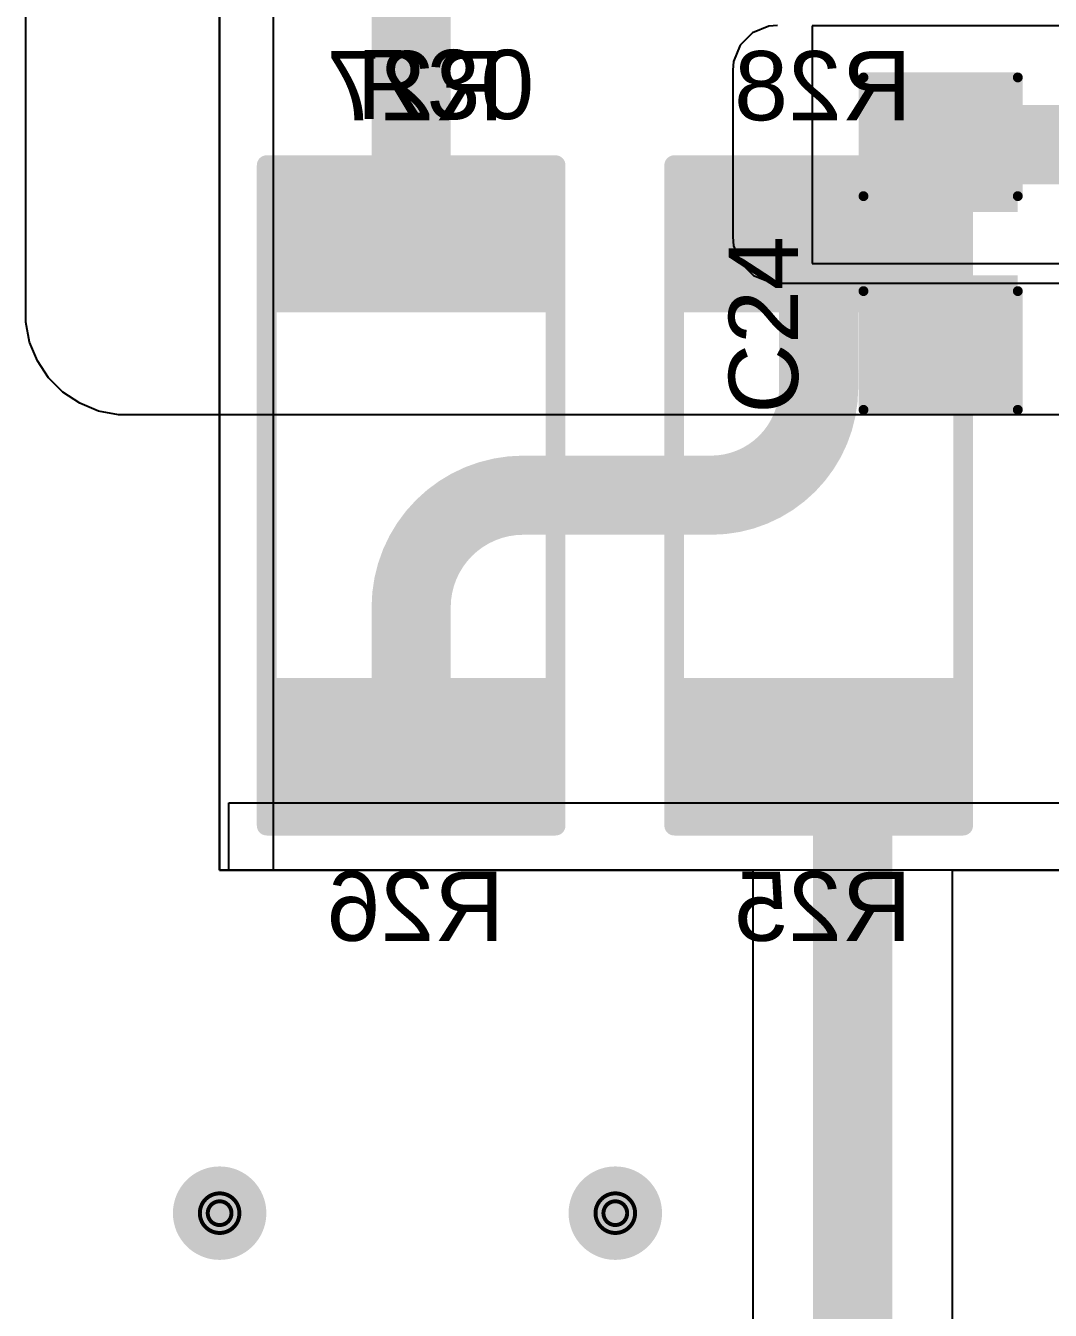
# Model space of a CAD drawing. Header units: inches. Extents: x 0 to 276, y 0 to 124.
# Drawn here: x 36.76 to 49.92, y 31.84 to 48.33 of the extents above; entities that cross this region are included whole.
import ezdxf

# ---------------------------------------------------------------- set-up
doc = ezdxf.new("R2010")
doc.units = ezdxf.units.IN
for name, color, linetype in [('Bottom Layer', 5, 'Continuous'), ('Bottom Overlay', 54, 'Continuous'), ('Bottom Paste', 16, 'Continuous'), ('Bottom Solder', 6, 'Continuous'), ('Drill Drawing', 1, 'Continuous'), ('Top Layer', 1, 'Continuous'), ('Top Overlay', 2, 'Continuous'), ('Top Paste', 8, 'Continuous'), ('Top Solder', 216, 'Continuous'), ('Via Holes', 16, 'Continuous')]:
    doc.layers.add(name, color=color, linetype=linetype)
doc.styles.add('Arial', font='', dxfattribs={"height": 0.2})
doc.styles.get('Arial').set_extended_font_data('Arial')

# ---------------------------------------------------------------- blocks, each defined once
blk = doc.blocks.new('RES_2512_B_27')
at = {"layer": 'Bottom Layer'}
for points in [[(-4.04999825, 1.70000041), (-2.44999891, 1.70000041), (-2.44999891, -1.70000041), (-4.04999825, -1.70000041)], [(2.45000145, 1.70000041), (4.050000789999999, 1.70000041), (4.050000789999999, -1.70000041), (2.45000145, -1.70000041)]]:
    blk.add_hatch(color=5, dxfattribs=at).paths.add_polyline_path(points)
at = {"layer": 'Bottom Paste'}
for points in [[(-4.04999825, 1.70000041), (-2.44999891, 1.70000041), (-2.44999891, -1.70000041), (-4.04999825, -1.70000041)], [(2.45000145, 1.70000041), (4.050000789999999, 1.70000041), (4.050000789999999, -1.70000041), (2.45000145, -1.70000041)]]:
    blk.add_hatch(color=16, dxfattribs=at).paths.add_polyline_path(points)
at = {"layer": 'Bottom Solder'}
for points in [[(-4.15159825, 1.80160041), (-2.34839891, 1.80160041), (-2.34839891, -1.80160041), (-4.15159825, -1.80160041)], [(2.34840145, 1.80160041), (4.15160079, 1.80160041), (4.15160079, -1.80160041), (2.34840145, -1.80160041)]]:
    blk.add_hatch(color=6, dxfattribs=at).paths.add_polyline_path(points)
at = {"layer": 'Bottom Overlay', "const_width": 0.254}
for points in [[(-4.2418, 1.8542), (-4.2418, -1.8542)], [(-4.2418, 1.8542), (4.236557439999999, 1.8542)], [(4.236557439999999, 1.8542), (4.236557439999999, -1.8542)], [(-4.2418, -1.8542), (4.236557439999999, -1.8542)]]:
    blk.add_lwpolyline(points, dxfattribs=at)
at = {"layer": 'Bottom Overlay', "const_width": 0.127}
for points in [[(-4.3053, 1.8542, 1), (-4.1783, 1.8542, 1)], [(-4.3053, 1.8542, 1), (-4.1783, 1.8542, 1)], [(4.17305744, 1.8542, 1), (4.30005744, 1.8542, 1)], [(4.17305744, 1.8542, 1), (4.30005744, 1.8542, 1)], [(-4.3053, -1.8542, 1), (-4.1783, -1.8542, 1)], [(-4.3053, -1.8542, 1), (-4.1783, -1.8542, 1)], [(4.17305744, -1.8542, 1), (4.30005744, -1.8542, 1)], [(4.17305744, -1.8542, 1), (4.30005744, -1.8542, 1)]]:
    blk.add_lwpolyline(points, format="xyb", close=True, dxfattribs=at)
blk = doc.blocks.new('RES_2512_B_28')
at = {"layer": 'Bottom Layer'}
for points in [[(-4.04999825, 1.70000041), (-2.44999891, 1.70000041), (-2.44999891, -1.70000041), (-4.04999825, -1.70000041)], [(2.45000145, 1.70000041), (4.050000789999999, 1.70000041), (4.050000789999999, -1.70000041), (2.45000145, -1.70000041)]]:
    blk.add_hatch(color=5, dxfattribs=at).paths.add_polyline_path(points)
at = {"layer": 'Bottom Paste'}
for points in [[(-4.04999825, 1.70000041), (-2.44999891, 1.70000041), (-2.44999891, -1.70000041), (-4.04999825, -1.70000041)], [(2.45000145, 1.70000041), (4.050000789999999, 1.70000041), (4.050000789999999, -1.70000041), (2.45000145, -1.70000041)]]:
    blk.add_hatch(color=16, dxfattribs=at).paths.add_polyline_path(points)
at = {"layer": 'Bottom Solder'}
for points in [[(-4.15159825, 1.80160041), (-2.34839891, 1.80160041), (-2.34839891, -1.80160041), (-4.15159825, -1.80160041)], [(2.34840145, 1.80160041), (4.15160079, 1.80160041), (4.15160079, -1.80160041), (2.34840145, -1.80160041)]]:
    blk.add_hatch(color=6, dxfattribs=at).paths.add_polyline_path(points)
at = {"layer": 'Bottom Overlay', "const_width": 0.254}
for points in [[(-4.2418, 1.8542), (-4.2418, -1.8542)], [(-4.2418, 1.8542), (4.236557439999999, 1.8542)], [(4.236557439999999, 1.8542), (4.236557439999999, -1.8542)], [(-4.2418, -1.8542), (4.236557439999999, -1.8542)]]:
    blk.add_lwpolyline(points, dxfattribs=at)
at = {"layer": 'Bottom Overlay', "const_width": 0.127}
for points in [[(-4.3053, 1.8542, 1), (-4.1783, 1.8542, 1)], [(-4.3053, 1.8542, 1), (-4.1783, 1.8542, 1)], [(4.17305744, 1.8542, 1), (4.30005744, 1.8542, 1)], [(4.17305744, 1.8542, 1), (4.30005744, 1.8542, 1)], [(-4.3053, -1.8542, 1), (-4.1783, -1.8542, 1)], [(-4.3053, -1.8542, 1), (-4.1783, -1.8542, 1)], [(4.17305744, -1.8542, 1), (4.30005744, -1.8542, 1)], [(4.17305744, -1.8542, 1), (4.30005744, -1.8542, 1)]]:
    blk.add_lwpolyline(points, format="xyb", close=True, dxfattribs=at)
blk = doc.blocks.new('C___1206_32')
at = {"layer": 'Top Layer'}
for points in [[(-2.03199746, 0.889), (-0.50799746, 0.889), (-0.50799746, -0.889), (-2.03199746, -0.889)], [(0.50799746, 0.889), (2.03199746, 0.889), (2.03199746, -0.889), (0.50799746, -0.889)]]:
    blk.add_hatch(color=1, dxfattribs=at).paths.add_polyline_path(points)
at = {"layer": 'Top Paste'}
for points in [[(-2.03199746, 0.889), (-0.50799746, 0.889), (-0.50799746, -0.889), (-2.03199746, -0.889)], [(0.50799746, 0.889), (2.03199746, 0.889), (2.03199746, -0.889), (0.50799746, -0.889)]]:
    blk.add_hatch(color=8, dxfattribs=at).paths.add_polyline_path(points)
at = {"layer": 'Top Solder'}
for points in [[(-2.13359746, 0.9905999999999999), (-0.40639746, 0.9905999999999999), (-0.40639746, -0.9905999999999999), (-2.13359746, -0.9905999999999999)], [(0.40639746, 0.9905999999999999), (2.13359746, 0.9905999999999999), (2.13359746, -0.9905999999999999), (0.40639746, -0.9905999999999999)]]:
    blk.add_hatch(color=216, dxfattribs=at).paths.add_polyline_path(points)
at = {"layer": 'Top Overlay', "const_width": 0.127}
for points in [[(-2.1336, 0.9905999999999999), (-0.6096, 0.9905999999999999)], [(-2.1336, 0.9905999999999999), (-2.1336, -0.9905999999999999)], [(0.6096, 0.9905999999999999), (2.1336, 0.9905999999999999)], [(2.1336, 0.9905999999999999), (2.1336, -0.9905999999999999)], [(-2.1336, -0.9905999999999999), (-0.6096, -0.9905999999999999)], [(0.6096, -0.9905999999999999), (2.1336, -0.9905999999999999)]]:
    blk.add_lwpolyline(points, dxfattribs=at)
at = {"layer": 'Top Overlay', "const_width": 0.0635}
for points in [[(-2.16535, 0.9905999999999999, 1), (-2.10185, 0.9905999999999999, 1)], [(-2.16535, 0.9905999999999999, 1), (-2.10185, 0.9905999999999999, 1)], [(-0.64135, 0.9905999999999999, 1), (-0.57785, 0.9905999999999999, 1)], [(0.57785, 0.9905999999999999, 1), (0.64135, 0.9905999999999999, 1)], [(2.10185, 0.9905999999999999, 1), (2.16535, 0.9905999999999999, 1)], [(2.10185, 0.9905999999999999, 1), (2.16535, 0.9905999999999999, 1)], [(-2.16535, -0.9905999999999999, 1), (-2.10185, -0.9905999999999999, 1)], [(-2.16535, -0.9905999999999999, 1), (-2.10185, -0.9905999999999999, 1)], [(-0.64135, -0.9905999999999999, 1), (-0.57785, -0.9905999999999999, 1)], [(0.57785, -0.9905999999999999, 1), (0.64135, -0.9905999999999999, 1)], [(2.10185, -0.9905999999999999, 1), (2.16535, -0.9905999999999999, 1)], [(2.10185, -0.9905999999999999, 1), (2.16535, -0.9905999999999999, 1)]]:
    blk.add_lwpolyline(points, format="xyb", close=True, dxfattribs=at)

msp = doc.modelspace()

# ---------------------------------------------------------------- hatches: boundary and pattern name
at = {"layer": 'Bottom Layer'}
h = msp.add_hatch(color=5, dxfattribs=at)
edge = h.paths.add_edge_path()
edge.add_arc((39.2520043, 33.08739128), 0.5999987999999999, 0, 360)
h = msp.add_hatch(color=5, dxfattribs=at)
edge = h.paths.add_edge_path()
edge.add_arc((44.33200429999999, 33.08739128), 0.5999987999999999, 0, 360)
at = {"layer": 'Top Layer'}
h = msp.add_hatch(color=1, dxfattribs=at)
edge = h.paths.add_edge_path()
edge.add_arc((39.2520043, 33.08739128), 0.5999987999999999, 0, 360)
h = msp.add_hatch(color=1, dxfattribs=at)
edge = h.paths.add_edge_path()
edge.add_arc((44.33200429999999, 33.08739128), 0.5999987999999999, 0, 360)
at = {"layer": 'Via Holes'}
h = msp.add_hatch(color=7, dxfattribs=at)
edge = h.paths.add_edge_path()
edge.add_arc((39.2520043, 33.08739128), 0.2999994, 0, 360)
h = msp.add_hatch(color=7, dxfattribs=at)
edge = h.paths.add_edge_path()
edge.add_arc((44.33200429999999, 33.08739128), 0.2999994, 0, 360)

# ---------------------------------------------------------------- linework, layer by layer
at = {"layer": 'Bottom Layer'}
for p, q in [((39.24883438, 37.4926987), (39.24883438, 54.5317172)), ((39.94010046, 54.5317172), (39.94010046, 37.4926987)), ((39.24883438, 51.1576955), (39.24883438, 48.0336987)), ((39.24883438, 48.0336987), (39.24883438, 47.1166952)), ((39.24883438, 47.1166952), (39.24883438, 43.9926984)), ((39.24883438, 43.9926984), (39.24883438, 37.4926987)), ((39.37, 37.49279522), (39.37, 38.354)), ((39.37, 38.354), (70.99526568, 38.354)), ((39.94010046, 37.4926987), (39.24883438, 37.4926987)), ((39.24883438, 37.4926987), (44.17283266, 37.4926987)), ((70.99526568, 37.49279522), (39.37, 37.49279522)), ((44.17283266, 37.4926987), (44.17283266, 37.49279522)), ((44.17283266, 37.49279522), (44.48123438, 37.49279522)), ((44.48123438, 37.49279522), (44.48123438, 37.4926987)), ((44.48123438, 37.4926987), (46.0990442, 37.4926987)), ((46.0990442, 37.4926987), (46.0990442, 17.40819988)), ((48.66095932, 17.40819988), (48.66095932, 37.4926987)), ((48.66095932, 37.4926987), (49.40523266, 37.4926987)), ((49.40523266, 37.4926987), (49.40523266, 37.49279522)), ((49.40523266, 37.49279522), (49.91683438, 37.49279522)), ((49.91683438, 37.49279522), (49.91683438, 37.49269362)), ((49.91683438, 37.49269362), (53.80693074, 37.49269362))]:
    msp.add_line(p, q, dxfattribs=at)
at = {"layer": 'Bottom Layer', "const_width": 1.016}
for points in [[(41.71083352, 45.5546968), (41.71083352, 49.5956971)], [(46.94323352, 43.68578004), (46.94323352, 45.5546968)], [(43.14988829999999, 42.30469567999999), (45.56214916, 42.30469567999999)], [(41.71083352, 39.0546971), (41.71083352, 40.8656409)], [(46.94323352, 39.0546971), (47.08800082, 39.0546971)], [(47.08800082, 39.0546971), (47.38000176, 38.76269616)], [(47.38000176, 16.04620108), (47.38000176, 38.76269616)]]:
    msp.add_lwpolyline(points, dxfattribs=at)
at = {"layer": 'Bottom Layer', "const_width": 0.508}
for points in [[(41.45683352, 45.5546968, 1), (41.96483352, 45.5546968, 1)], [(46.68923351999999, 45.5546968, 1), (47.19723352, 45.5546968, 1)], [(46.68923351999999, 43.68578004, 1), (47.19723352, 43.68578004, 1)], [(46.68923351999999, 43.68578004, 1), (47.19723352, 43.68578004, 1)], [(42.8958883, 42.30469567999999, 1), (43.4038883, 42.30469567999999, 1)], [(42.8958883, 42.30469567999999, 1), (43.4038883, 42.30469567999999, 1)], [(45.30814916, 42.30469567999999, 1), (45.81614915999999, 42.30469567999999, 1)], [(45.30814916, 42.30469567999999, 1), (45.81614915999999, 42.30469567999999, 1)], [(41.45683352, 40.8656409, 1), (41.96483352, 40.8656409, 1)], [(41.45683352, 40.8656409, 1), (41.96483352, 40.8656409, 1)], [(41.45683352, 39.0546971, 1), (41.96483352, 39.0546971, 1)], [(46.68923351999999, 39.0546971, 1), (47.19723352, 39.0546971, 1)], [(46.83400081999999, 39.0546971, 1), (47.34200082, 39.0546971, 1)], [(46.83400081999999, 39.0546971, 1), (47.34200082, 39.0546971, 1)], [(47.12600175999999, 38.76269616, 1), (47.63400176, 38.76269616, 1)], [(47.12600175999999, 38.76269616, 1), (47.63400176, 38.76269616, 1)]]:
    msp.add_lwpolyline(points, format="xyb", close=True, dxfattribs=at)
at = {"layer": 'Bottom Layer', "const_width": 1.016}
for points in [[(46.94323352, 43.68578004, -0.4142135623730951), (45.56214916, 42.30469567999999)], [(41.71083352, 40.8656409, -0.4142135623730951), (43.14988829999999, 42.30469567999999)]]:
    msp.add_lwpolyline(points, format="xyb", dxfattribs=at)
at = {"layer": 'Drill Drawing'}
for points, const_width in [([(39.50600429999999, 33.08739128, 1), (38.9980043, 33.08739128, 1)], 0.0508), ([(44.5860043, 33.08739128, 1), (44.0780043, 33.08739128, 1)], 0.0508), ([(39.4044043, 33.08739128, 1), (39.0996043, 33.08739128, 1)], 0.0508), ([(44.48440429999999, 33.08739128, 1), (44.17960429999999, 33.08739128, 1)], 0.0508), ([(38.9853043, 33.08739128, 1), (39.01070429999999, 33.08739128, 1)], 0.0254), ([(39.0869043, 33.08739128, 1), (39.1123043, 33.08739128, 1)], 0.0254), ([(39.3917043, 33.08739128, 1), (39.4171043, 33.08739128, 1)], 0.0254), ([(39.4933043, 33.08739128, 1), (39.5187043, 33.08739128, 1)], 0.0254), ([(44.06530429999999, 33.08739128, 1), (44.0907043, 33.08739128, 1)], 0.0254), ([(44.1669043, 33.08739128, 1), (44.1923043, 33.08739128, 1)], 0.0254), ([(44.4717043, 33.08739128, 1), (44.4971043, 33.08739128, 1)], 0.0254), ([(44.5733043, 33.08739128, 1), (44.5987043, 33.08739128, 1)], 0.0254)]:
    msp.add_lwpolyline(points, format="xyb", close=True, dxfattribs=dict(at, const_width=const_width))
at = {"layer": 'Top Layer'}
for p, q in [((36.76206008, 44.65515833999999), (36.762055, 53.71536882)), ((46.30207656, 48.32529578), (46.09515038, 48.23961903999999)), ((46.41406008, 48.33629652), (46.30207656, 48.32529578)), ((50.16001144, 48.32836918), (46.85801144, 48.32836918)), ((46.85801144, 48.32836918), (46.85801144, 45.28036917999999)), ((46.09515038, 48.23961903999999), (45.93678645999999, 48.08125258)), ((45.93678645999999, 48.08125258), (45.85110972, 47.8743264)), ((45.85110972, 47.8743264), (45.84011151999999, 47.76234288)), ((45.84011151999999, 47.76234288), (45.84010898, 45.6228831)), ((45.84010898, 45.6228831), (45.85156184, 45.50650538)), ((45.85156184, 45.50650538), (45.9406244, 45.29146898)), ((45.9406244, 45.29146898), (46.1052037, 45.12689222)), ((46.85801144, 45.28036917999999), (50.16001144, 45.28036917999999)), ((46.1052037, 45.12689222), (46.32023756, 45.03782966)), ((46.32023756, 45.03782966), (46.43661273999999, 45.02637426)), ((46.43661273999999, 45.02637426), (52.88256886, 45.02637426)), ((36.762055, 44.52510018), (36.76206008, 44.65515833999999)), ((36.81279912, 44.26998258), (36.762055, 44.52510018)), ((36.91233918, 44.02966809999999), (36.81279912, 44.26998258)), ((37.05684994, 43.81339217999999), (36.91233918, 44.02966809999999)), ((37.2407815, 43.6294657), (37.05684994, 43.81339217999999)), ((37.45705996, 43.48495748), (37.2407815, 43.6294657)), ((37.69737697999999, 43.3854225), (37.45705996, 43.48495748)), ((37.95249457999999, 43.33468346), (37.69737697999999, 43.3854225)), ((38.08255274, 43.33469108), (37.95249457999999, 43.33468346)), ((59.0152617, 43.33469108), (38.08255274, 43.33469108))]:
    msp.add_line(p, q, dxfattribs=at)
at = {"layer": 'Top Layer', "const_width": 1.016}
msp.add_lwpolyline([(48.50901144, 46.80436918), (50.94671802, 46.80436918)], dxfattribs=at)
at = {"layer": 'Top Layer', "const_width": 0.508}
msp.add_lwpolyline([(48.25501144, 46.80436918, 1), (48.76301144, 46.80436918, 1)], format="xyb", close=True, dxfattribs=at)

# ---------------------------------------------------------------- block references
at = {"rotation": 90}
for name, p in [('C___1206_32', (48.50901144, 45.53437172)), ('RES_2512_B_27', (41.71083352, 42.30469567999999)), ('RES_2512_B_28', (46.94323352, 42.30469567999999))]:
    msp.add_blockref(name, p, dxfattribs=at)

# ---------------------------------------------------------------- texts
at = {"layer": 'Bottom Overlay', "style": 'Arial', "text_generation_flag": 2}
for s, p in [('R27', (42.90378261999999, 47.11791186)), ('R28', (48.13618261999999, 47.11791186)), ('R26', (42.90465638, 36.58353618)), ('R25', (48.13705638, 36.58353618))]:
    msp.add_text(s, height=0.889, dxfattribs=at).set_placement(p)
at = {"layer": 'Top Overlay', "style": 'Arial'}
msp.add_text('R30', height=0.889, dxfattribs=at).set_placement((41.01247576, 47.13308327999999))
msp.add_text('C24', height=0.889, rotation=90, dxfattribs=at).set_placement((46.67776034, 43.35102074))

doc.saveas('drawing.dxf')
